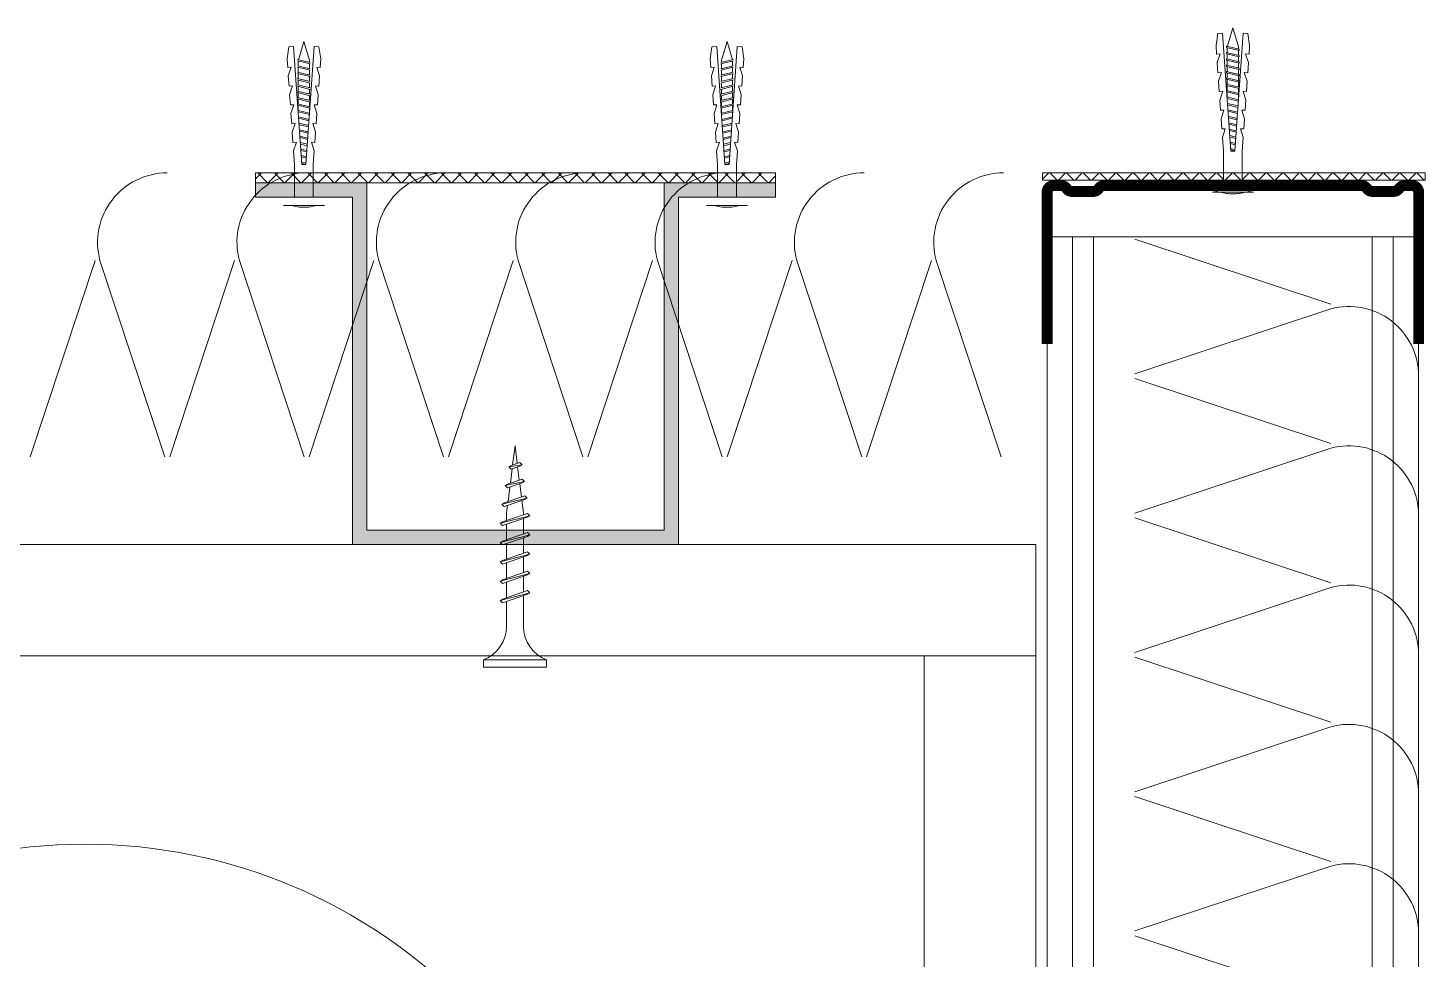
# Model space of a CAD drawing. Header units: metres. Extents: x -175 to 101, y -7 to 93.
# Drawn here: x 22.8049 to 22.9929, y 11.6538 to 11.7791 of the extents above; entities that cross this region are included whole.
import ezdxf

# ---------------------------------------------------------------- set-up
doc = ezdxf.new("R2010")
doc.units = ezdxf.units.M
doc.linetypes.add('GESTRICHELT', pattern=[0.75, 0.5, -0.25])
doc.linetypes.add('HIDDEN', pattern=[0.375, 0.25, -0.125])
for name, color, linetype, lineweight, transparency in [('DC_AISLAMIENTO', 14, 'Continuous', 9, 0.3), ('DC_LINEA DISCONTINUA', 251, 'HIDDEN', 9, 0.3), ('DC_SOMBREADO', 252, 'Continuous', 9, 0.4), ('DC_TRANSPARENTE', 251, 'Continuous', 9, 0.4)]:
    doc.layers.add(name, color=color, linetype=linetype, lineweight=lineweight, transparency=transparency)
doc.layers.add('DC_LINEA', color=251, linetype='Continuous', lineweight=9)
doc.layers.add('DG_CARPINTERÍA', color=251, linetype='Continuous', lineweight=9)

# ---------------------------------------------------------------- blocks, each defined once
blk = doc.blocks.new('AISLM1')
at = {"layer": 'DC_AISLAMIENTO'}
for p, q in [((-6235.43963213297, 2491.679832789976), (-6235.418665479358, 2491.743185911822)), ((-6235.417132101164, 2491.743185946016), (-6235.396165445154, 2491.679832815769))]:
    blk.add_line(p, q, dxfattribs=at)
blk.add_arc((-6235.440398822555, 2491.749009336669), 0.02250001074245419, 345.0000170046069, 90.00002000331682, dxfattribs=at)
blk = doc.blocks.new('TN25')
at = {"layer": 'DC_TRANSPARENTE', "transparency": 33554508}
for p, q in [((0, 4.25), (1, 4.25)), ((0, 4.25), (0, -4.25)), ((1, 4.25), (1, -4.25)), ((8.999999000000003, 2), (8.684998999999948, 1.684999999999945)), ((8.999998000000005, 2), (9.181863000000021, 1.684999999999945)), ((9, 2), (9.999998000000005, -1.999999000000116)), ((11.59999900000003, 2), (11.28499899999997, 1.684999999999945)), ((11.59999800000003, 2), (11.78186300000004, 1.684999999999945)), ((11.59999900000003, 2), (12.59999800000003, -1.999999000000116)), ((14.19999800000005, 2), (13.884998, 1.684999999999945)), ((14.19999700000005, 2), (14.38186199999996, 1.684999999999945)), ((14.19999800000005, 2), (15.19999700000005, -2)), ((16.79998599999999, 2), (16.48498600000005, 1.684999999999945)), ((16.799981, 1.999999000000116), (17.79998000000001, -2)), ((16.79998599999999, 2), (16.98185100000001, 1.684999999999945)), ((19.39997800000003, 2), (19.08497699999998, 1.684999999999945)), ((19.39996499999995, 1.999996999999894), (20.39996399999995, -2.000003000000106)), ((19.39997600000004, 2), (19.58184100000005, 1.684999000000062)), ((5.5, 1.124999000000116), (8.86416399999996, 1.124999000000116)), ((8.684998999999948, 1.684999999999945), (9.818132999999989, -1.684999000000062)), ((9.181864000000019, 1.684999999999945), (10.31499699999995, -1.684999000000062)), ((9.360824999999977, 1.124999000000116), (11.45977900000003, 1.124999000000116)), ((11.28499899999997, 1.684999999999945), (12.41813200000001, -1.68499799999995)), ((11.78186300000004, 1.684999999999945), (12.91499599999997, -1.684999000000062)), ((11.96309099999996, 1.124999000000116), (14.063669, 1.124999000000116)), ((13.884998, 1.685001000000057), (15.01813100000004, -1.684999000000062)), ((14.38186199999996, 1.684999999999945), (15.514995, -1.684999000000062)), ((14.55870500000003, 1.124999000000116), (16.66590900000006, 1.124999000000116)), ((16.48498700000005, 1.685001000000057), (17.61812099999997, -1.684999000000062)), ((16.98184400000002, 1.68499799999995), (18.11497699999995, -1.685002000000168)), ((17.16922, 1.124999000000116), (19.26817300000005, 1.124999000000116)), ((19.08497, 1.68499799999995), (20.21810300000004, -1.685001000000057)), ((19.58184100000005, 1.684999999999945), (20.71497399999998, -1.684999000000062)), ((19.76483199999996, 1.124999000000116), (20.80433700000003, 1.124999000000116)), ((20.80431199999998, 1.125000999999884), (21.80192, 1.000300000000152)), ((21.64966800000002, 1.473226999999952), (22.59373200000005, -1.334468999999899)), ((21.96467299999995, 1.788227000000006), (21.64967100000001, 1.473224999999957)), ((21.96466299999997, 1.788227000000006), (22.77559499999995, -1.649475000000166)), ((21.96466999999996, 1.788227000000006), (22.14653499999997, 1.473226999999952)), ((22.146524, 1.473224999999957), (23.09059000000002, -1.33447799999999)), ((22.31865100000005, 0.9357089999998607), (24.25377100000003, 0.6938190000000759)), ((24.161608, 1.002932999999985), (24.82299599999999, -0.9640699999999924)), ((24.47661300000004, 1.31793800000014), (24.16161, 1.002935999999863)), ((24.47661000000005, 1.317935999999918), (25.00486599999999, -1.279070000000047)), ((24.47661400000004, 1.31793400000015), (24.65848000000005, 1.002934999999979)), ((24.65847899999994, 1.002935999999863), (25.31986700000004, -0.9640699999999924)), ((24.77896499999997, 0.6281690000000708), (26.71275400000002, 0.3864459999999781)), ((26.98855900000001, 0.8476409999998396), (26.67355699999996, 0.5326390000000174)), ((26.67356300000006, 0.5326420000001235), (27.06545900000003, -0.6328760000001239)), ((26.98856000000001, 0.8476399999999558), (27.17042600000002, 0.5326399999999012)), ((26.988562, 0.8476430000000619), (27.24732500000005, -0.9478789999998298)), ((27.17041900000004, 0.5326399999999012), (27.56231600000001, -0.6328840000001037)), ((27.22990800000002, 0.3218010000000504), (29.80429500000002, 0)), ((29.80429500000002, 0), (27.44091200000003, -0.2954260000001341)), ((5.5, -1.125), (9.618575999999962, -1.125)), ((9.999999000000003, -1.999999000000116), (9.818132999999989, -1.68499799999995)), ((9.999997000000008, -1.999999000000116), (10.31499799999995, -1.68499799999995)), ((10.12185399999998, -1.125), (12.22080800000003, -1.125)), ((12.59999800000003, -2), (12.41813200000001, -1.684999000000062)), ((12.59999700000003, -1.999999000000116), (12.91499699999997, -1.68499799999995)), ((12.71750299999997, -1.125), (14.82469900000001, -1.125)), ((15.19999700000005, -1.999999000000116), (15.01813200000004, -1.684999000000062)), ((15.19999499999994, -1.999999000000116), (15.514996, -1.68499799999995)), ((15.31973500000004, -1.125), (17.42031899999995, -1.125)), ((17.79998599999999, -1.999999000000116), (17.61811999999998, -1.68499799999995)), ((17.79998399999999, -1.999999000000116), (18.11498500000005, -1.68499799999995)), ((17.92141700000002, -1.125), (20.02036999999996, -1.125)), ((20.39997700000004, -1.999999000000116), (20.21811100000002, -1.68499799999995)), ((20.39997500000004, -1.999999000000116), (20.71497499999998, -1.68499799999995)), ((20.52363600000001, -1.125), (20.80432099999996, -1.125)), ((22.44644000000005, -0.919734999999946), (20.80429700000002, -1.125003000000106)), ((22.77559499999995, -1.64948000000004), (22.59372900000005, -1.334479999999985)), ((22.77560300000005, -1.64947200000006), (23.09060299999999, -1.334471000000121)), ((24.70210999999995, -0.6377760000000308), (22.92156299999999, -0.8603450000000521)), ((25.00487099999998, -1.279073000000153), (24.82300599999996, -0.9640719999999874)), ((25.00486000000001, -1.279064999999946), (25.31986200000006, -0.9640620000000126)), ((26.96615299999996, -0.3547710000000279), (25.17904999999996, -0.5781590000001415)), ((27.24732800000004, -0.9478810000000522), (27.06546200000003, -0.6328800000001138)), ((27.24731499999996, -0.9478759999999511), (27.56231700000001, -0.6328739999999016)), ((0, -4.25), (1, -4.25))]:
    blk.add_line(p, q, dxfattribs=at)
for centre, start, end in [((5.580636000000027, 6.043615999999929), 201.383669, 269.060897), ((5.580636000000027, -6.043615999999929), 90.93915799999999, 158.616386)]:
    blk.add_arc(centre, 4.919277, start, end, dxfattribs=at)
blk = doc.blocks.new('perfi')
at = {"layer": 'DC_SOMBREADO', "transparency": 33554526}
h = blk.add_hatch(dxfattribs=at)
h.set_pattern_fill('NET', color=256, scale=0.0004999999999999997, angle=-45.00000000000001)
h.set_pattern_definition([(315, (-6233.344708323618, 2492.456304705436), (0.001122532015133644, 0.001122532015133643), []), (44.99999999999996, (-6233.344708323618, 2492.456304705436), (-0.001122532015133644, 0.001122532015133643), [])])
h.paths.add_polyline_path([(-6233.332654849828, 2492.457980070183), (-6233.33265484963, 2492.459304727472), (-6233.402654849238, 2492.459304705436), (-6233.402654849437, 2492.457980048147)])
at = {"layer": 'DC_SOMBREADO', "linetype": 'Continuous', "transparency": 33554495}
h = blk.add_hatch(color=256, dxfattribs=at)
h.dxf.hatch_style = 1
h.paths.add_polyline_path([(-6233.387654850024, 2492.457980052438), (-6233.402654850024, 2492.457980047393), (-6233.402654850024, 2492.456054672011), (-6233.38958024895, 2492.456054672011), (-6233.38958024895, 2492.409304745809), (-6233.345729451099, 2492.409304745809), (-6233.345729451099, 2492.456054672011), (-6233.332654850024, 2492.456054672011), (-6233.332654850024, 2492.457980070937), (-6233.347654850024, 2492.457980065892), (-6233.347654850024, 2492.411230144734), (-6233.387654850024, 2492.411230144734)])
for p, q in [((-6233.332654849238, 2492.459304722251), (-6233.402654850027, 2492.459304722251)), ((-6233.402654850027, 2492.459304703925), (-6233.402654849242, 2492.457980052611)), ((-6233.332654849238, 2492.459304722251), (-6233.332654850024, 2492.457980070937))]:
    blk.add_line(p, q)
at = {"layer": 'DC_LINEA', "linetype": 'Continuous'}
blk.add_lwpolyline([(-6233.402654849241, 2492.457980047393), (-6233.332654850024, 2492.457980070937), (-6233.347654850024, 2492.457980070937), (-6233.347654850024, 2492.411230144734), (-6233.387654850024, 2492.411230144734), (-6233.387654850024, 2492.457980070937), (-6233.402654850024, 2492.457980070937), (-6233.402654850024, 2492.456054672011), (-6233.38958024895, 2492.456054672011), (-6233.38958024895, 2492.409304745809), (-6233.345729451099, 2492.409304745809), (-6233.345729451099, 2492.456054672011), (-6233.332654850024, 2492.456054672011), (-6233.332654850024, 2492.457980070937)], dxfattribs=at)
at = {"layer": 'DC_LINEA DISCONTINUA', "ltscale": 0.0002, "transparency": 33554559}
for p, q in [((-6233.398144044958, 2492.476266279289), (-6233.398375738568, 2492.474637247088)), ((-6233.397502047151, 2492.476311174544), (-6233.398144039901, 2492.476266282047)), ((-6233.397502046691, 2492.476311167649), (-6233.396390947847, 2492.460421693529)), ((-6233.396857432902, 2492.474536966382), (-6233.396117551149, 2492.477003239499)), ((-6233.395359064762, 2492.474474968376), (-6233.396117545632, 2492.477003239499)), ((-6233.394733049703, 2492.476311174399), (-6233.39584415067, 2492.4604216935)), ((-6233.394091056497, 2492.476266289189), (-6233.394733049243, 2492.476311181294)), ((-6233.39409105236, 2492.476266285972), (-6233.393859358921, 2492.474637253747)), ((-6233.341218647689, 2492.476266285972), (-6233.341450341128, 2492.474637253747)), ((-6233.341218643553, 2492.476266289189), (-6233.340576650807, 2492.476311181294)), ((-6233.340576650347, 2492.476311174399), (-6233.339465549378, 2492.4604216935)), ((-6233.339950635288, 2492.474474968376), (-6233.339192154417, 2492.477003239499)), ((-6233.338452267147, 2492.474536966382), (-6233.3391921489, 2492.477003239499)), ((-6233.337807653358, 2492.476311167649), (-6233.338918752203, 2492.460421693529)), ((-6233.337807652898, 2492.476311174544), (-6233.337165660148, 2492.476266282047)), ((-6233.337165655091, 2492.476266279289), (-6233.336933961482, 2492.474637247088)), ((-6233.39837573397, 2492.474637248927), (-6233.39829556837, 2492.473490831987)), ((-6233.395267129348, 2492.473294655528), (-6233.396967978832, 2492.473710278011)), ((-6233.395267128384, 2492.474148359225), (-6233.396967977867, 2492.474563981708)), ((-6233.395267128854, 2492.473959070408), (-6233.396967954433, 2492.474374686456)), ((-6233.396876031371, 2492.474352226166), (-6233.396876031406, 2492.473687814503)), ((-6233.395359065681, 2492.474474975732), (-6233.395359065697, 2492.474170830088)), ((-6233.395359065707, 2492.47398154357), (-6233.395359065741, 2492.473317124552)), ((-6233.393939528319, 2492.473490838654), (-6233.393859362599, 2492.474637255586)), ((-6233.34137017173, 2492.473490838654), (-6233.34145033745, 2492.474637255586)), ((-6233.340042571665, 2492.474148359225), (-6233.338341722181, 2492.474563981708)), ((-6233.340042571195, 2492.473959070408), (-6233.338341745615, 2492.474374686456)), ((-6233.340042570701, 2492.473294655528), (-6233.338341721217, 2492.473710278011)), ((-6233.339950634368, 2492.474474975732), (-6233.339950634352, 2492.474170830088)), ((-6233.339950634342, 2492.47398154357), (-6233.339950634308, 2492.473317124552)), ((-6233.338433668678, 2492.474352226166), (-6233.338433668642, 2492.473687814503)), ((-6233.336933966079, 2492.474637248927), (-6233.337014131679, 2492.473490831987)), ((-6233.397837002053, 2492.473522897859), (-6233.39829556837, 2492.473490831987)), ((-6233.39783700803, 2492.473522882689), (-6233.398215407366, 2492.472344406772)), ((-6233.398215402769, 2492.472344408151), (-6233.398119205152, 2492.470968714719)), ((-6233.395267129393, 2492.47244095183), (-6233.396967978877, 2492.472856573855)), ((-6233.395267128978, 2492.471587247673), (-6233.396967978921, 2492.472002870158)), ((-6233.395267129818, 2492.473105366711), (-6233.396967955398, 2492.473520983219)), ((-6233.395267129862, 2492.472251662554), (-6233.396967955443, 2492.472667279062)), ((-6233.395267129447, 2492.471397958856), (-6233.396967955487, 2492.471813575365)), ((-6233.396876031506, 2492.471791109098), (-6233.39687603154, 2492.471126697435)), ((-6233.396876031416, 2492.47349852063), (-6233.39687603145, 2492.472834108508)), ((-6233.396876031461, 2492.472644814634), (-6233.396876031496, 2492.471980402972)), ((-6233.395359065752, 2492.473127837574), (-6233.395359065787, 2492.472463419016)), ((-6233.395359065796, 2492.472274132038), (-6233.395359065831, 2492.471609713481)), ((-6233.393939528319, 2492.473490838654), (-6233.394398094632, 2492.473522904574)), ((-6233.394019689903, 2492.472344406553), (-6233.394398090954, 2492.473522888944)), ((-6233.394115891801, 2492.470968721404), (-6233.394019694039, 2492.472344414827)), ((-6233.34137017173, 2492.473490838654), (-6233.340911605416, 2492.473522904574)), ((-6233.341290010147, 2492.472344406553), (-6233.340911609095, 2492.473522888944)), ((-6233.341193808248, 2492.470968721404), (-6233.341290006009, 2492.472344414827)), ((-6233.340042570656, 2492.47244095183), (-6233.338341721172, 2492.472856573855)), ((-6233.340042571071, 2492.471587247673), (-6233.338341721128, 2492.472002870158)), ((-6233.340042570601, 2492.471397958856), (-6233.338341744562, 2492.471813575365)), ((-6233.340042570231, 2492.473105366711), (-6233.338341744651, 2492.473520983219)), ((-6233.340042570187, 2492.472251662554), (-6233.338341744606, 2492.472667279062)), ((-6233.339950634297, 2492.473127837574), (-6233.339950634263, 2492.472463419016)), ((-6233.339950634253, 2492.472274132038), (-6233.339950634218, 2492.471609713481)), ((-6233.338433668633, 2492.47349852063), (-6233.338433668599, 2492.472834108508)), ((-6233.338433668589, 2492.472644814634), (-6233.338433668554, 2492.471980402972)), ((-6233.338433668543, 2492.471791109098), (-6233.338433668509, 2492.471126697435)), ((-6233.337472697996, 2492.473522897859), (-6233.337014131679, 2492.473490831987)), ((-6233.337472692019, 2492.473522882689), (-6233.337094292683, 2492.472344406772)), ((-6233.33709429728, 2492.472344408151), (-6233.337190494897, 2492.470968714719)), ((-6233.397660638836, 2492.471000780591), (-6233.398119205612, 2492.470968714719)), ((-6233.39766064849, 2492.471000770938), (-6233.398039047826, 2492.469822295021)), ((-6233.398039040012, 2492.469822290424), (-6233.397942841935, 2492.468446597451)), ((-6233.395267130447, 2492.469879832925), (-6233.396967979931, 2492.470295455408)), ((-6233.395267129023, 2492.470733543976), (-6233.396967978506, 2492.471149166)), ((-6233.395267130456, 2492.469690544107), (-6233.396967956497, 2492.470106160156)), ((-6233.395267129493, 2492.4705442547), (-6233.396967955072, 2492.470959871208)), ((-6233.396876031549, 2492.470937403562), (-6233.396876031585, 2492.4702729919)), ((-6233.396876031595, 2492.470083698026), (-6233.39687603163, 2492.469419285905)), ((-6233.395359065841, 2492.471420426502), (-6233.395359065877, 2492.470756007485)), ((-6233.395359065886, 2492.470566720966), (-6233.39535906592, 2492.469902301949)), ((-6233.394115892261, 2492.470968714509), (-6233.394574458574, 2492.47100078043)), ((-6233.394196052925, 2492.469822286545), (-6233.394574453976, 2492.471000768937)), ((-6233.394292256203, 2492.46844659726), (-6233.394196057981, 2492.469822290223)), ((-6233.341193807788, 2492.470968714509), (-6233.340735241476, 2492.47100078043)), ((-6233.341113647124, 2492.469822286545), (-6233.340735246073, 2492.471000768937)), ((-6233.341017443847, 2492.46844659726), (-6233.341113642067, 2492.469822290223)), ((-6233.340042571026, 2492.470733543976), (-6233.338341721543, 2492.471149166)), ((-6233.340042570557, 2492.4705442547), (-6233.338341744977, 2492.470959871208)), ((-6233.340042569603, 2492.469879832925), (-6233.338341720118, 2492.470295455408)), ((-6233.340042569593, 2492.469690544107), (-6233.338341743553, 2492.470106160156)), ((-6233.339950634208, 2492.471420426502), (-6233.339950634173, 2492.470756007485)), ((-6233.339950634163, 2492.470566720966), (-6233.339950634129, 2492.469902301949)), ((-6233.338433668499, 2492.470937403562), (-6233.338433668464, 2492.4702729919)), ((-6233.338433668455, 2492.470083698026), (-6233.338433668419, 2492.469419285905)), ((-6233.337649061213, 2492.471000780591), (-6233.337190494437, 2492.470968714719)), ((-6233.337649051559, 2492.471000770938), (-6233.337270652223, 2492.469822295021)), ((-6233.337270660038, 2492.469822290424), (-6233.337366858114, 2492.468446597451)), ((-6233.397484275619, 2492.468478663323), (-6233.397942841935, 2492.468446597451)), ((-6233.397484283892, 2492.468478657347), (-6233.39786268277, 2492.46730018143)), ((-6233.39526713141, 2492.469026122331), (-6233.396967980894, 2492.469441744356)), ((-6233.395267131879, 2492.468836833055), (-6233.39696795746, 2492.469252449564)), ((-6233.395301578527, 2492.468180828602), (-6233.396961888713, 2492.468586544839)), ((-6233.395314592723, 2492.467994719438), (-6233.396948422204, 2492.468393964666)), ((-6233.396876031639, 2492.469229992491), (-6233.396876031674, 2492.468565580369)), ((-6233.396876031685, 2492.468376286495), (-6233.396876031718, 2492.467711874832)), ((-6233.39535906593, 2492.46971301543), (-6233.395359065965, 2492.469048596413)), ((-6233.395359065976, 2492.468859309435), (-6233.39535906601, 2492.468194890877)), ((-6233.395359066019, 2492.468005603899), (-6233.395359066054, 2492.467358721005)), ((-6233.394292255283, 2492.468446604155), (-6233.394750821595, 2492.468478670075)), ((-6233.394372415028, 2492.467300181248), (-6233.394750816539, 2492.468478663639)), ((-6233.341017444766, 2492.468446604155), (-6233.340558878454, 2492.468478670075)), ((-6233.340937285021, 2492.467300181248), (-6233.340558883509, 2492.468478663639)), ((-6233.340042568639, 2492.469026122331), (-6233.338341719154, 2492.469441744356)), ((-6233.340042568169, 2492.468836833055), (-6233.338341742588, 2492.469252449564)), ((-6233.340008121521, 2492.468180828602), (-6233.338347811336, 2492.468586544839)), ((-6233.339995107325, 2492.467994719438), (-6233.338361277844, 2492.468393964666)), ((-6233.339950634118, 2492.46971301543), (-6233.339950634084, 2492.469048596413)), ((-6233.339950634074, 2492.468859309435), (-6233.339950634039, 2492.468194890877)), ((-6233.33995063403, 2492.468005603899), (-6233.339950633996, 2492.467358721005)), ((-6233.338433668409, 2492.469229992491), (-6233.338433668376, 2492.468565580369)), ((-6233.338433668365, 2492.468376286495), (-6233.33843366833, 2492.467711874832)), ((-6233.33782542443, 2492.468478663323), (-6233.337366858114, 2492.468446597451)), ((-6233.337825416156, 2492.468478657347), (-6233.337447017278, 2492.46730018143)), ((-6233.397862676335, 2492.467300173155), (-6233.397766478716, 2492.465924479723)), ((-6233.395360273192, 2492.467341460233), (-6233.396901153589, 2492.467717992342)), ((-6233.395373287388, 2492.46715535107), (-6233.396887687541, 2492.467525412169)), ((-6233.396876031729, 2492.467522580959), (-6233.396876031738, 2492.467358721085)), ((-6233.395418967396, 2492.466502091866), (-6233.396840418925, 2492.466849439847)), ((-6233.395431981592, 2492.466315982701), (-6233.396826952418, 2492.466656859674)), ((-6233.394468618765, 2492.465924486905), (-6233.394372421004, 2492.467300180328)), ((-6233.340841081284, 2492.465924486905), (-6233.340937279046, 2492.467300180328)), ((-6233.339949426858, 2492.467341460233), (-6233.33840854646, 2492.467717992342)), ((-6233.339936412662, 2492.46715535107), (-6233.338422012508, 2492.467525412169)), ((-6233.339890732653, 2492.466502091866), (-6233.338469281123, 2492.466849439847)), ((-6233.339877718458, 2492.466315982701), (-6233.338482747631, 2492.466656859674)), ((-6233.33843366832, 2492.467522580959), (-6233.338433668311, 2492.467358721085)), ((-6233.337447023714, 2492.467300173155), (-6233.337543221332, 2492.465924479723)), ((-6233.397307911941, 2492.465956546055), (-6233.397766478716, 2492.465924479723)), ((-6233.397307919296, 2492.465956543757), (-6233.397686316334, 2492.464778074735)), ((-6233.397686313577, 2492.464778062783), (-6233.397590116418, 2492.463402376705)), ((-6233.39547766206, 2492.465662723037), (-6233.396779683803, 2492.465980887351)), ((-6233.395490675796, 2492.465476614333), (-6233.396766217294, 2492.465788307637)), ((-6233.395536356265, 2492.464823354669), (-6233.396718948679, 2492.465112334855)), ((-6233.395549370461, 2492.464637245505), (-6233.396705482171, 2492.464919755141)), ((-6233.395595051388, 2492.4639839863), (-6233.396658215394, 2492.464243782818)), ((-6233.394468618765, 2492.465924486905), (-6233.394927185537, 2492.465956552826)), ((-6233.394548782187, 2492.46477807457), (-6233.3949271814, 2492.465956550528)), ((-6233.394644981787, 2492.463402376551), (-6233.394548784486, 2492.464778062619)), ((-6233.340841081284, 2492.465924486905), (-6233.340382514511, 2492.465956552826)), ((-6233.340760917862, 2492.46477807457), (-6233.340382518649, 2492.465956550528)), ((-6233.340664718262, 2492.463402376551), (-6233.340760915564, 2492.464778062619)), ((-6233.339832037989, 2492.465662723037), (-6233.338530016245, 2492.465980887351)), ((-6233.339819024252, 2492.465476614333), (-6233.338543482754, 2492.465788307637)), ((-6233.339773343785, 2492.464823354669), (-6233.338590751369, 2492.465112334855)), ((-6233.339760329589, 2492.464637245505), (-6233.338604217878, 2492.464919755141)), ((-6233.33971464866, 2492.4639839863), (-6233.338651484654, 2492.464243782818)), ((-6233.338001788108, 2492.465956546055), (-6233.337543221332, 2492.465924479723)), ((-6233.338001780753, 2492.465956543757), (-6233.337623383714, 2492.464778074735)), ((-6233.337623386473, 2492.464778062783), (-6233.337719583631, 2492.463402376705)), ((-6233.397131549642, 2492.463434442578), (-6233.397590116418, 2492.463402376705)), ((-6233.3971315524, 2492.463434437062), (-6233.397509951737, 2492.462255960225)), ((-6233.395608065584, 2492.463797877596), (-6233.396644748887, 2492.464051203105)), ((-6233.395653745593, 2492.463144625287), (-6233.396597480271, 2492.463375237678)), ((-6233.395666759329, 2492.462958516123), (-6233.396584013763, 2492.463182657964)), ((-6233.395712438877, 2492.462305263354), (-6233.396536745148, 2492.462506692537)), ((-6233.395725452155, 2492.462119156489), (-6233.39652327818, 2492.462314114662)), ((-6233.394644981787, 2492.463402376551), (-6233.39510354856, 2492.463434442472)), ((-6233.394725146588, 2492.46225595916), (-6233.395103546261, 2492.463434436956)), ((-6233.340664718262, 2492.463402376551), (-6233.34020615149, 2492.463434442472)), ((-6233.340584553462, 2492.46225595916), (-6233.340206153788, 2492.463434436956)), ((-6233.339701634464, 2492.463797877596), (-6233.338664951162, 2492.464051203105)), ((-6233.339655954456, 2492.463144625287), (-6233.338712219778, 2492.463375237678)), ((-6233.33964294072, 2492.462958516123), (-6233.338725686285, 2492.463182657964)), ((-6233.339597261172, 2492.462305263354), (-6233.3387729549, 2492.462506692537)), ((-6233.339584247894, 2492.462119156489), (-6233.338786421868, 2492.462314114662)), ((-6233.338178150407, 2492.463434442578), (-6233.337719583631, 2492.463402376705)), ((-6233.338178147648, 2492.463434437062), (-6233.337799748311, 2492.462255960225)), ((-6233.397509950818, 2492.462255959766), (-6233.397381686868, 2492.460421694041)), ((-6233.397381687329, 2492.4604216945), (-6233.397381687557, 2492.456054672078)), ((-6233.395771132163, 2492.461465902341), (-6233.396476010025, 2492.461638147396)), ((-6233.395784146359, 2492.461279793637), (-6233.396462543516, 2492.461445567682)), ((-6233.395829826367, 2492.460626539489), (-6233.396415275362, 2492.460769600876)), ((-6233.395842840563, 2492.460440430325), (-6233.396401808853, 2492.460577020702)), ((-6233.395841737317, 2492.460421694419), (-6233.396393361202, 2492.460421694449)), ((-6233.394853411649, 2492.460421693908), (-6233.394725147507, 2492.46225595962)), ((-6233.394853411418, 2492.456054671945), (-6233.394853411189, 2492.460421694368)), ((-6233.340456288401, 2492.460421693908), (-6233.340584552541, 2492.46225595962)), ((-6233.340456288631, 2492.456054671945), (-6233.340456288861, 2492.460421694368)), ((-6233.339538567886, 2492.461465902341), (-6233.338833690024, 2492.461638147396)), ((-6233.33952555369, 2492.461279793637), (-6233.338847156532, 2492.461445567682)), ((-6233.339479873682, 2492.460626539489), (-6233.338894424688, 2492.460769600876)), ((-6233.339467962733, 2492.460421694419), (-6233.338916338847, 2492.460421694449)), ((-6233.339466859486, 2492.460440430325), (-6233.338907891196, 2492.460577020702)), ((-6233.337799749232, 2492.462255959766), (-6233.33792801318, 2492.460421694041)), ((-6233.337928012721, 2492.4604216945), (-6233.337928012493, 2492.456054672078)), ((-6233.393359430122, 2492.45490545544), (-6233.398875668973, 2492.454905455729)), ((-6233.394853411418, 2492.456054671945), (-6233.397381687557, 2492.456054672078)), ((-6233.394864109572, 2492.455730557325), (-6233.394877900168, 2492.455730557325)), ((-6233.341950269927, 2492.45490545544), (-6233.336434031076, 2492.454905455729)), ((-6233.340456288631, 2492.456054671945), (-6233.337928012493, 2492.456054672078)), ((-6233.340445590477, 2492.455730557325), (-6233.34043179988, 2492.455730557325))]:
    blk.add_line(p, q, dxfattribs=at)
for centre, start, end in [((-6233.396117549215, 2492.461254875884), 254.8106740025192, 285.1892790035311), ((-6233.339192150835, 2492.461254875884), 254.8107209964882, 285.1893259974394)]:
    blk.add_arc(centre, 0.006579263584800848, start, end, dxfattribs=at)
blk = doc.blocks.new('C70')
at = {"const_width": 2}
for points in [[(-34.53613774661952, 1.250000000000227), (-34.53613774661952, 29.00000000000023)], [(33.46613774661952, 1.250000000000227), (33.46613774661952, 29.00000000000023)], [(-33.28613774661952, 2.273736754432321e-13), (-31.98613774661952, 2.273736754432321e-13)], [(-29.9230688733097, 1.087999000000082), (-26.1030688733097, 1.087999000000082)], [(22.97, 0), (-24.04, 0)], [(28.8530688733097, 1.087999000000082), (25.0330688733097, 1.087999000000082)], [(32.21613774661952, 2.273736754432321e-13), (30.91613774661952, 2.273736754432321e-13)]]:
    blk.add_lwpolyline(points, dxfattribs=at)
for points in [[(-33.28613774661952, 2.273736754432321e-13, -0.4142135623731217), (-34.53613774661952, 1.250000000000227)], [(-29.9230688733097, 1.087999000000082, 0.247528548066017), (-30.95460330996285, 0.5439994999987903, -0.2475285480659822), (-31.98613774661952, 2.273736754432321e-13)], [(-24.04, 0, -0.2475285480659928), (-25.07153443665315, 0.543999500001064, 0.2475285480660566), (-26.1030688733097, 1.087999000000082)], [(22.97, 0, 0.2475285480659928), (24.00153443665315, 0.543999500001064, -0.2475285480660566), (25.0330688733097, 1.087999000000082)], [(28.8530688733097, 1.087999000000082, -0.247528548066017), (29.88460330996284, 0.5439994999987903, 0.2475285480659822), (30.91613774661952, 2.273736754432321e-13)], [(32.21613774661952, 2.273736754432321e-13, 0.4142135623731217), (33.46613774661952, 1.250000000000227)]]:
    blk.add_lwpolyline(points, format="xyb", dxfattribs=at)
blk = doc.blocks.new('ceiling')
at = {"layer": 'DC_SOMBREADO', "transparency": 33554526}
h = blk.add_hatch(dxfattribs=at)
h.set_pattern_fill('NET', color=256, scale=0.0004999999999999997, angle=-45.00000000000001)
h.set_pattern_definition([(315, (0, 0), (0.001122532015133644, 0.001122532015133643), []), (44.99999999999999, (0, 0), (-0.001122532015133643, 0.001122532015133644), [])])
h.paths.add_polyline_path([(-6233.45099870247, 2492.458765012177), (-6233.450998702323, 2492.457791032532), (-6233.502467542816, 2492.457791048735), (-6233.502467542961, 2492.45876502838)])
at = {"layer": 'DC_LINEA'}
for p, q in [((-6233.450998702614, 2492.458765011623), (-6233.502467542818, 2492.458765028934)), ((-6233.450998702036, 2492.457791036371), (-6233.502467543394, 2492.457791036371))]:
    blk.add_line(p, q, dxfattribs=at)
at = {"layer": 'DC_LINEA', "linetype": 'Continuous'}
for p, q in [((-6233.502467543394, 2492.457791036371), (-6233.502467543069, 2492.458765028934)), ((-6233.450998702036, 2492.457791036371), (-6233.450998702614, 2492.458765011623)), ((-6233.501861341419, 2492.435732975227), (-6233.50186134142, 2491.624765028172)), ((-6233.451861365849, 2492.435732975227), (-6233.451861351065, 2491.624765028172)), ((-6233.770231371837, 2492.40876505173), (-6233.503379519985, 2492.408765051729)), ((-6233.503379519984, 2492.408765051729), (-6233.503379519984, 2491.624765028172)), ((-6233.763202290003, 2492.39376505173), (-6233.503379519985, 2492.39376505173)), ((-6233.518384990064, 2492.39376505173), (-6233.518379624642, 2491.624765063206))]:
    blk.add_line(p, q, dxfattribs=at)
at = {"layer": 'DC_LINEA DISCONTINUA', "ltscale": 0.0002, "transparency": 33554559}
for p, q in [((-6233.478887849093, 2492.47753259176), (-6233.479119542701, 2492.47590355956)), ((-6233.478245851285, 2492.477577487015), (-6233.478887844036, 2492.477532594519)), ((-6233.478245850825, 2492.477577480121), (-6233.477134751981, 2492.461688006001)), ((-6233.477601237037, 2492.475803278855), (-6233.476861355283, 2492.478269551971)), ((-6233.476102868895, 2492.475741280848), (-6233.476861349766, 2492.478269551971)), ((-6233.475476853837, 2492.477577486871), (-6233.476587954805, 2492.461688005972)), ((-6233.474834860632, 2492.477532601662), (-6233.475476853377, 2492.477577493766)), ((-6233.474834856494, 2492.477532598444), (-6233.474603163056, 2492.475903566218)), ((-6233.479119538105, 2492.475903561398), (-6233.479039372505, 2492.474757144458)), ((-6233.476010932519, 2492.475414671696), (-6233.477711782002, 2492.47583029418)), ((-6233.476010932988, 2492.47522538288), (-6233.477711758568, 2492.475640998928)), ((-6233.477619835506, 2492.475618538638), (-6233.477619835541, 2492.474954126975)), ((-6233.476102869816, 2492.475741288204), (-6233.476102869831, 2492.47543714256)), ((-6233.474683332453, 2492.474757151126), (-6233.474603166734, 2492.475903568057)), ((-6233.478580806188, 2492.474789210331), (-6233.479039372505, 2492.474757144458)), ((-6233.478580812164, 2492.474789195161), (-6233.4789592115, 2492.473610719244)), ((-6233.478959206904, 2492.473610720623), (-6233.478863009286, 2492.47223502719)), ((-6233.476010933483, 2492.474560967999), (-6233.477711782966, 2492.474976590483)), ((-6233.476010933528, 2492.473707264302), (-6233.477711783012, 2492.474122886326)), ((-6233.476010933952, 2492.474371679183), (-6233.477711759532, 2492.474787295691)), ((-6233.476010933997, 2492.473517975026), (-6233.477711759578, 2492.473933591534)), ((-6233.47761983555, 2492.474764833101), (-6233.477619835585, 2492.47410042098)), ((-6233.477619835595, 2492.473911127106), (-6233.477619835629, 2492.473246715444)), ((-6233.476102869841, 2492.475247856042), (-6233.476102869876, 2492.474583437024)), ((-6233.476102869887, 2492.474394150046), (-6233.47610286992, 2492.473729731488)), ((-6233.474683332453, 2492.474757151126), (-6233.475141898767, 2492.474789217046)), ((-6233.474763494037, 2492.473610719025), (-6233.475141895088, 2492.474789201417)), ((-6233.474859695935, 2492.472235033876), (-6233.474763498174, 2492.473610727298)), ((-6233.478404442971, 2492.472267093063), (-6233.478863009746, 2492.47223502719)), ((-6233.478404452624, 2492.472267083409), (-6233.47878285196, 2492.471088607492)), ((-6233.476010933113, 2492.472853560145), (-6233.477711783055, 2492.473269182629)), ((-6233.476010933157, 2492.471999856448), (-6233.477711782641, 2492.472415478473)), ((-6233.476010933582, 2492.472664271328), (-6233.477711759621, 2492.473079887836)), ((-6233.476010933627, 2492.471810567172), (-6233.477711759207, 2492.47222618368)), ((-6233.47761983564, 2492.47305742157), (-6233.477619835675, 2492.472393009908)), ((-6233.477619835684, 2492.472203716035), (-6233.477619835719, 2492.471539304372)), ((-6233.47610286993, 2492.47354044451), (-6233.476102869966, 2492.472876025952)), ((-6233.476102869975, 2492.472686738974), (-6233.47610287001, 2492.472022319957)), ((-6233.47610287002, 2492.471833033438), (-6233.476102870054, 2492.471168614421)), ((-6233.474859696395, 2492.472235026981), (-6233.475318262707, 2492.472267092901)), ((-6233.474939857059, 2492.471088599017), (-6233.475318258111, 2492.472267081409)), ((-6233.478782844146, 2492.471088602896), (-6233.478686646069, 2492.469712909923)), ((-6233.476010935545, 2492.470292434803), (-6233.477711785029, 2492.470708056828)), ((-6233.476010934581, 2492.471146145396), (-6233.477711784065, 2492.47156176788)), ((-6233.476010936014, 2492.470103145527), (-6233.477711761595, 2492.470518762036)), ((-6233.476010934591, 2492.470956856579), (-6233.477711760631, 2492.471372472628)), ((-6233.476045382662, 2492.469447141074), (-6233.477705692847, 2492.469852857311)), ((-6233.477619835729, 2492.471350010498), (-6233.477619835764, 2492.470685598376)), ((-6233.477619835774, 2492.470496304963), (-6233.477619835808, 2492.46983189284)), ((-6233.476102870065, 2492.470979327903), (-6233.4761028701, 2492.470314908885)), ((-6233.47610287011, 2492.470125621907), (-6233.476102870144, 2492.469461203349)), ((-6233.475036060338, 2492.469712909732), (-6233.474939862116, 2492.471088602694)), ((-6233.478228079754, 2492.469744975795), (-6233.478686646069, 2492.469712909923)), ((-6233.478228088027, 2492.469744969819), (-6233.478606486905, 2492.468566493902)), ((-6233.478606480469, 2492.468566485627), (-6233.478510282851, 2492.467190792195)), ((-6233.476058396858, 2492.46926103191), (-6233.477692226339, 2492.469660277137)), ((-6233.476104077326, 2492.468607772705), (-6233.477644957724, 2492.468984304814)), ((-6233.476117091522, 2492.468421663541), (-6233.477631491675, 2492.468791724641)), ((-6233.477619835819, 2492.469642598967), (-6233.477619835853, 2492.468978187304)), ((-6233.477619835864, 2492.468788893431), (-6233.477619835872, 2492.468625033556)), ((-6233.476162771531, 2492.467768404338), (-6233.47758422306, 2492.468115752318)), ((-6233.476102870154, 2492.469271916371), (-6233.476102870188, 2492.468625033477)), ((-6233.475036059417, 2492.469712916627), (-6233.47549462573, 2492.469744982547)), ((-6233.475116219162, 2492.468566493719), (-6233.475494620674, 2492.469744976111)), ((-6233.475212422899, 2492.467190799377), (-6233.475116225138, 2492.4685664928)), ((-6233.478051716075, 2492.467222858527), (-6233.478510282851, 2492.467190792195)), ((-6233.47805172343, 2492.467222856229), (-6233.478430120469, 2492.466044387207)), ((-6233.476175785727, 2492.467582295173), (-6233.477570756553, 2492.467923172145)), ((-6233.476221466194, 2492.466929035509), (-6233.477523487938, 2492.467247199822)), ((-6233.476234479931, 2492.466742926805), (-6233.477510021429, 2492.467054620109)), ((-6233.476280160399, 2492.466089667141), (-6233.477462752814, 2492.466378647327)), ((-6233.476293174595, 2492.465903557977), (-6233.477449286305, 2492.466186067613)), ((-6233.475212422899, 2492.467190799377), (-6233.475670989672, 2492.467222865298)), ((-6233.475292586321, 2492.466044387042), (-6233.475670985535, 2492.467222862999)), ((-6233.478430117711, 2492.466044375255), (-6233.478333920552, 2492.464668689177)), ((-6233.477875353777, 2492.464700755049), (-6233.478333920552, 2492.464668689177)), ((-6233.477875356535, 2492.464700749533), (-6233.478253755872, 2492.463522272697)), ((-6233.476338855523, 2492.465250298772), (-6233.477402019529, 2492.46551009529)), ((-6233.476351869719, 2492.465064190068), (-6233.477388553022, 2492.465317515577)), ((-6233.476397549727, 2492.464410937759), (-6233.477341284405, 2492.46464155015)), ((-6233.476410563463, 2492.464224828595), (-6233.477327817898, 2492.464448970436)), ((-6233.475388785921, 2492.464668689023), (-6233.475847352694, 2492.464700754944)), ((-6233.475468950723, 2492.463522271632), (-6233.475847350395, 2492.464700749427)), ((-6233.475388785921, 2492.464668689023), (-6233.47529258862, 2492.46604437509)), ((-6233.478253754953, 2492.463522272237), (-6233.478125491003, 2492.461688006512)), ((-6233.476456243012, 2492.463571575826), (-6233.477280549283, 2492.463773005009)), ((-6233.476469256289, 2492.463385468961), (-6233.477267082315, 2492.463580427134)), ((-6233.476514936297, 2492.462732214813), (-6233.477219814159, 2492.462904459868)), ((-6233.476527950494, 2492.462546106109), (-6233.477206347651, 2492.462711880154)), ((-6233.475597215783, 2492.46168800638), (-6233.475468951642, 2492.463522272092)), ((-6233.478125491463, 2492.461688006973), (-6233.478125491691, 2492.457320984549)), ((-6233.476573630502, 2492.461892851961), (-6233.477159079496, 2492.462035913347)), ((-6233.476586644698, 2492.461706742797), (-6233.477145612987, 2492.461843333174)), ((-6233.476585541451, 2492.461688006892), (-6233.477137165336, 2492.46168800692)), ((-6233.475597215553, 2492.457320984417), (-6233.475597215323, 2492.46168800684)), ((-6233.475597215553, 2492.457320984417), (-6233.478125491691, 2492.457320984549)), ((-6233.475607913706, 2492.456996869797), (-6233.475621704303, 2492.456996869797)), ((-6233.474103234257, 2492.456171767912), (-6233.479619473107, 2492.4561717682))]:
    blk.add_line(p, q, dxfattribs=at)
for centre, radius, start, end in [((-6233.477529090153, 2492.475735676884), 0.0002057428378633588, 152.6124519996621, 207.3876140008831), ((-6233.477529090197, 2492.474881978244), 0.0002057428378633588, 152.6124519996621, 207.3876140008831), ((-6233.477529090243, 2492.474028272248), 0.0002057428378633588, 152.6124519996621, 207.3876140008831), ((-6233.476193615185, 2492.475320032814), 0.0002057428378633588, 332.612454998292, 27.38761999817875), ((-6233.476193615229, 2492.474466334173), 0.0002057428378633588, 332.612454998292, 27.38761999817875), ((-6233.476193615274, 2492.473612628178), 0.0002057428378633588, 332.612454998292, 27.38761999817875), ((-6233.477529090287, 2492.473174566712), 0.0002057428378633588, 152.6124519996621, 207.3876140008831), ((-6233.477529090331, 2492.472320861176), 0.0002057428378633588, 152.6124519996621, 207.3876140008831), ((-6233.476193615319, 2492.472758922641), 0.0002057428378633588, 332.612454998292, 27.38761999817875), ((-6233.476193615364, 2492.471905217106), 0.0002057428378633588, 332.612454998292, 27.38761999817875), ((-6233.477529090376, 2492.47146715564), 0.0002057428378633588, 152.6124519996621, 207.3876140008831), ((-6233.477529090421, 2492.470613450104), 0.0002057428378633588, 152.6124519996621, 207.3876140008831), ((-6233.476193615408, 2492.47105151157), 0.0002057428378633588, 332.612454998292, 27.38761999817875), ((-6233.476193615452, 2492.470197806034), 0.0002057428378633588, 332.612454998292, 27.38761999817875), ((-6233.479619473026, 2492.457717463835), 0.001545695634607853, 269.9999769958485, 345.137137000712), ((-6233.474103234176, 2492.457717463546), 0.001545695634607853, 194.8628499990321, 269.9999769958485), ((-6233.476861353349, 2492.462521188356), 0.006579263584800848, 254.8106740025192, 285.1892790035311)]:
    blk.add_arc(centre, radius, start, end, dxfattribs=at)
at = {"layer": 'DC_TRANSPARENTE', "linetype": 'GESTRICHELT', "ltscale": 15}
blk.add_line((-6233.501861341419, 2492.450159555607), (-6233.451861365849, 2492.450159555607), dxfattribs=at)
at = {"layer": 'DC_TRANSPARENTE', "linetype": 'Continuous'}
for p, q in [((-6233.498445005949, 2492.450159555607), (-6233.498445005949, 2491.624765028171)), ((-6233.495610443093, 2492.450159555607), (-6233.495610443093, 2491.624765028171)), ((-6233.458112264176, 2492.450159555607), (-6233.458112264176, 2491.624765028171)), ((-6233.45527770132, 2492.450159555607), (-6233.45527770132, 2491.624765028171))]:
    blk.add_line(p, q, dxfattribs=at)
at = {"xscale": 0.001, "yscale": 0.001, "zscale": 0.001, "rotation": 89.99999999999999}
blk.add_blockref('TN25', (-6233.573445684569, 2492.392225357651), dxfattribs=at)
at = {"layer": 'DC_AISLAMIENTO', "linetype": 'Continuous', "xscale": -0.4166664258867374, "yscale": 0.4166664258867374, "zscale": 0.4166664258867374}
for p in [(-8831.718896028506, 1454.221235984211), (-8831.700146009283, 1454.221235969489), (-8831.681395990061, 1454.221235954768), (-8831.662645970842, 1454.221235940046), (-8831.64389595162, 1454.221235925324), (-8831.625145932398, 1454.221235910603), (-8831.606395913179, 1454.221235895881)]:
    blk.add_blockref('AISLM1', p, dxfattribs=at)
at = {"layer": 'DC_AISLAMIENTO', "linetype": 'Continuous', "xscale": -0.4166664258867374, "yscale": 0.4166664258867374, "zscale": 0.4166664258867374, "rotation": 270}
for p in [(-7271.689390306758, 5090.530074346823), (-7271.68939032148, 5090.511324330873), (-7271.689390336202, 5090.492574314923), (-7271.689390350924, 5090.473824298973), (-7271.689390365646, 5090.455074283023), (-7271.689390380368, 5090.436324267073)]:
    blk.add_blockref('AISLM1', p, dxfattribs=at)
at = {"layer": 'DC_LINEA', "linetype": 'Continuous'}
blk.add_blockref('perfi', (-0.2057301408267449, -0.0005396940796345007), dxfattribs=at)
at = {"layer": 'DC_LINEA', "transparency": 33554585, "xscale": -0.0007352691539901597, "yscale": 0.0007352691539901597, "zscale": 0.0007352691539901597, "rotation": 180}
blk.add_blockref('C70', (-6233.476467984638, 2492.457055780692), dxfattribs=at)

msp = doc.modelspace()

# ---------------------------------------------------------------- block references
at = {"layer": 'DC_SOMBREADO', "linetype": 'Continuous'}
msp.add_blockref('ceiling', (6256.443849064346, -2480.699182467398), dxfattribs=at)

# ---------------------------------------------------------------- next in the draw order: linework, layer by layer
at = {"layer": 'DG_CARPINTERÍA', "linetype": 'Continuous'}
msp.add_circle((22.81254239992853, 11.59747595115397), 0.07174976307396719, dxfattribs=at)

doc.saveas('drawing.dxf')
